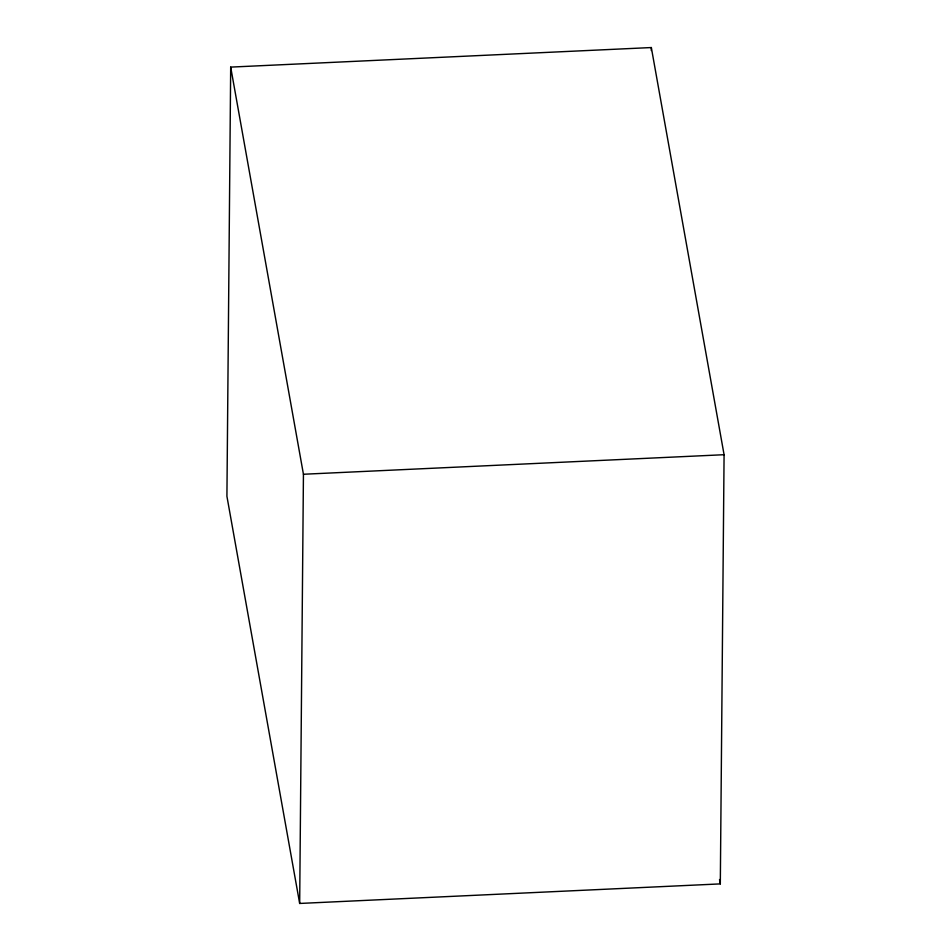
<?xml version="1.0" encoding="UTF-8"?>
<svg xmlns="http://www.w3.org/2000/svg" width="951" height="951" viewBox="0 0 951 951"><rect width="100%" height="100%" fill="white"/><g stroke="black" fill="none" stroke-linecap="round" stroke-linejoin="round"><path stroke-width="1.43" d="M230.689 67.105L226.92 496.291L299.672 903.45L720.311 883.895L724.08 454.709L651.328 47.55L230.689 67.105L303.44 474.252L299.672 903.45M651.292 50.522L651.328 47.55M303.44 474.252L724.08 454.709M719.527 879.52L720.311 883.895"/></g></svg>
